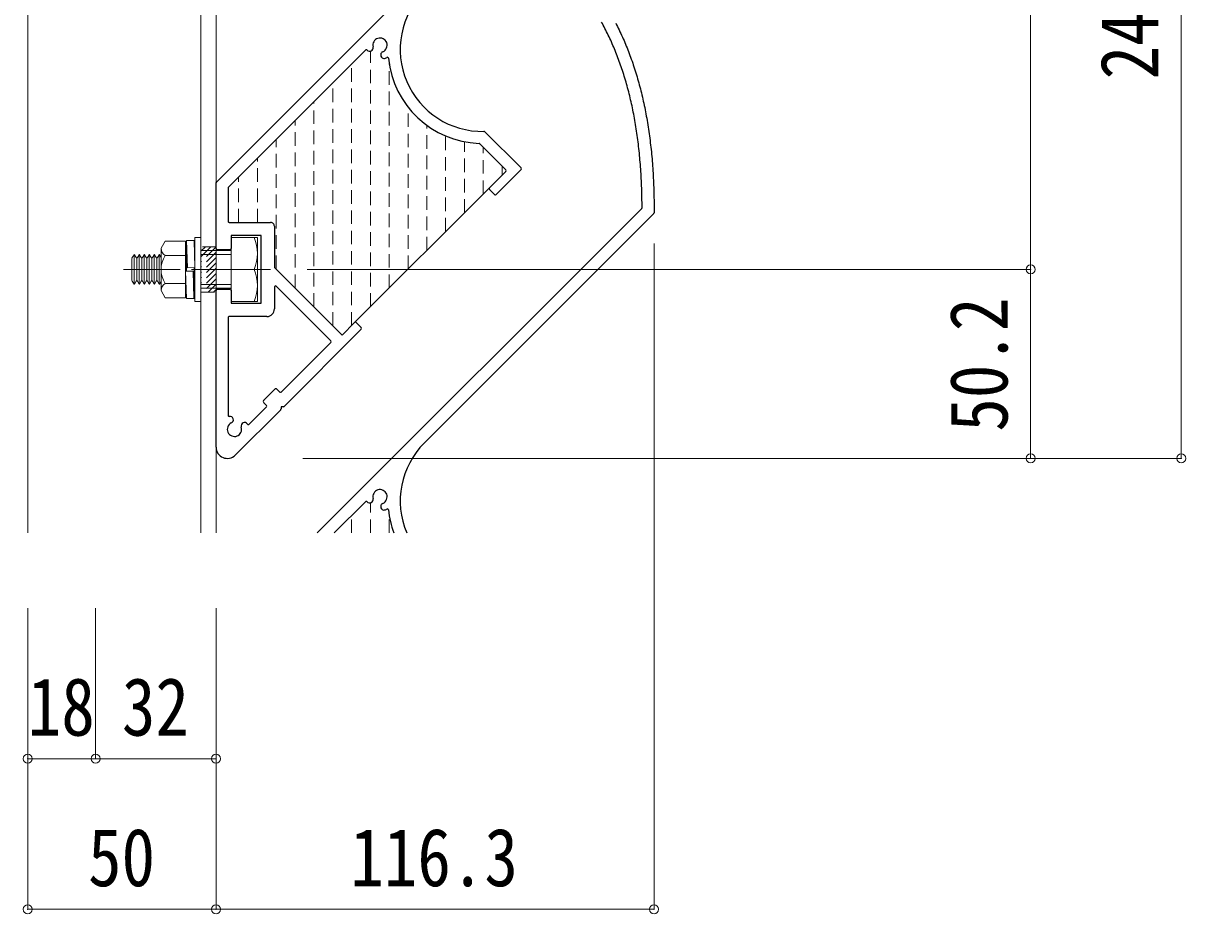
# Model space of a CAD drawing. Units: millimetres at full size, sheet at 1:3. Extents: x -600 to 1770, y -422 to 1264.
# Drawn here: x -341.2 to -32.5, y 402.6 to 639.2 of the extents above; entities that cross this region are included whole.
import ezdxf
from ezdxf.enums import TextEntityAlignment as Align

# ---------------------------------------------------------------- set-up
doc = ezdxf.new("R2010")
doc.units = ezdxf.units.MM
doc.header["$LTSCALE"] = 3
doc.header["$PDMODE"] = 32
doc.header["$PDSIZE"] = 2.4
doc.linetypes.add('CHAIN1', pattern=[8, 5, -1, 1, -1])
doc.linetypes.add('DASHED1', pattern=[1.8, 1.2, -0.6])
for name, color, linetype, lineweight in [('0-0', 5, 'Continuous', 25), ('0-1', 4, 'Continuous', 9), ('0-7', 7, 'DASHED1', 5), ('0-C', 3, 'Continuous', 9)]:
    doc.layers.add(name, color=color, linetype=linetype, lineweight=lineweight)
doc.styles.add('ＭＳ ゴシック', font='')
doc.styles.get('ＭＳ ゴシック').set_extended_font_data('MS Gothic')

msp = doc.modelspace()

# ---------------------------------------------------------------- linework, layer by layer
at = {"layer": '0-0'}
for p, q in [((-250.332, 632.046), (-286.717, 595.662)), ((-218.624, 610.372), (-209.004, 600.751)), ((-213.034, 600.256), (-219.96, 607.182)), ((-217.418, 595.448), (-213.034, 599.832)), ((-209.004, 600.327), (-215.651, 593.68)), ((-286.805, 595.45), (-286.805, 586.568)), ((-216.075, 593.68), (-217.418, 595.024)), ((-263.136, 503.769), (-176.956, 589.948)), ((-173.758, 588.62), (-234.726, 527.652)), ((-286.505, 586.268), (-275.505, 586.268)), ((-286.005, 582.768), (-286.005, 579.319)), ((-278.005, 582.768), (-286.005, 582.768)), ((-286.305, 579.019), (-289.705, 579.019)), ((-290.006, 526.569), (-290.005, 568.219)), ((-289.705, 568.518), (-286.305, 568.519)), ((-274.505, 569.079), (-274.505, 563.268)), ((-259.491, 554.79), (-273.993, 569.291)), ((-286.805, 560.969), (-286.805, 535.037)), ((-276.505, 561.268), (-286.505, 561.268)), ((-252.774, 559.669), (-251.43, 558.325)), ((-251.43, 557.901), (-271.94, 537.392)), ((-272.664, 541.193), (-259.491, 554.365)), ((-277.331, 539.072), (-274.502, 541.9)), ((-273.795, 541.9), (-273.088, 541.193)), ((-281.2, 532.657), (-276.624, 537.233)), ((-276.624, 537.657), (-277.331, 538.365)), ((-284.884, 524.447), (-272.823, 536.509)), ((-250.332, 512.046), (-258.61, 503.769))]:
    msp.add_line(p, q, dxfattribs=at)
at = {"layer": '0-0', "color": 7, "linetype": 'DASHED1', "lineweight": 5}
for p, q in [((-249.022, 563.845), (-249.022, 631.731)), ((-254.022, 558.845), (-254.022, 628.357)), ((-244.022, 568.845), (-244.022, 628.574)), ((-259.022, 558.845), (-259.022, 623.357)), ((-264.022, 563.845), (-264.022, 618.357)), ((-239.022, 573.845), (-239.022, 616.898)), ((-269.022, 568.845), (-269.022, 613.357)), ((-234.022, 578.845), (-234.022, 612.053)), ((-274.022, 573.845), (-274.022, 608.357)), ((-229.022, 583.845), (-229.022, 609.225)), ((-224.022, 588.845), (-224.022, 607.706)), ((-219.022, 593.845), (-219.022, 606.244)), ((-279.022, 586.268), (-279.022, 603.358)), ((-214.022, 598.845), (-214.022, 601.244)), ((-284.022, 586.268), (-284.022, 598.358)), ((-249.022, 503.769), (-249.022, 511.731)), ((-254.022, 503.769), (-254.022, 508.357)), ((-244.022, 503.769), (-244.022, 508.574))]:
    msp.add_line(p, q, dxfattribs=at)
at = {"layer": '0-0', "color": 7, "lineweight": 5}
msp.add_line((-253.198, 559.669), (-217.418, 595.448), dxfattribs=at)
at = {"layer": '0-0'}
for points in [[(-290.005, 579.319), (-290.005, 596.9), (-176.956, 709.948)], [(-184.589, 633.301), (-184.789, 633.76), (-184.992, 634.217), (-185.198, 634.672), (-185.406, 635.124), (-185.616, 635.573), (-185.83, 636.02), (-186.046, 636.464), (-186.264, 636.906), (-186.485, 637.345), (-186.708, 637.781), (-186.934, 638.215), (-187.163, 638.646), (-187.394, 639.075), (-187.628, 639.501)], [(-183.865, 639.25), (-183.631, 638.793), (-183.4, 638.334), (-183.172, 637.872), (-182.946, 637.408), (-182.724, 636.941), (-182.504, 636.472), (-182.286, 636), (-182.072, 635.526), (-181.86, 635.049), (-181.651, 634.57), (-181.445, 634.088), (-181.242, 633.603), (-181.041, 633.117)], [(-178.776, 613.375), (-178.877, 613.934), (-178.98, 614.491), (-179.085, 615.046), (-179.193, 615.598), (-179.304, 616.147), (-179.417, 616.694), (-179.532, 617.239), (-179.651, 617.78), (-179.771, 618.319), (-179.895, 618.856), (-180.021, 619.39), (-180.149, 619.921), (-180.28, 620.45), (-180.414, 620.977), (-180.55, 621.5), (-180.689, 622.022), (-180.83, 622.54), (-180.974, 623.056), (-181.121, 623.57), (-181.27, 624.081), (-181.421, 624.589), (-181.575, 625.095), (-181.732, 625.598), (-181.891, 626.099), (-182.053, 626.597), (-182.218, 627.092), (-182.385, 627.585), (-182.554, 628.076), (-182.726, 628.564), (-182.901, 629.049), (-183.078, 629.532), (-183.258, 630.012), (-183.441, 630.489), (-183.626, 630.964), (-183.813, 631.437), (-184.003, 631.907), (-184.196, 632.374), (-184.391, 632.839), (-184.589, 633.301)], [(-181.041, 633.117), (-180.843, 632.627), (-180.648, 632.135), (-180.455, 631.641), (-180.265, 631.144), (-180.078, 630.644), (-179.894, 630.142), (-179.712, 629.638), (-179.533, 629.131), (-179.357, 628.622), (-179.184, 628.11), (-179.013, 627.595), (-178.845, 627.079), (-178.68, 626.559), (-178.517, 626.037), (-178.357, 625.513), (-178.2, 624.986), (-178.046, 624.457), (-177.894, 623.925), (-177.745, 623.391), (-177.599, 622.854), (-177.456, 622.315), (-177.315, 621.773), (-177.176, 621.229), (-177.041, 620.682), (-176.908, 620.133), (-176.778, 619.582), (-176.651, 619.028), (-176.526, 618.471), (-176.404, 617.912), (-176.285, 617.351), (-176.168, 616.787), (-176.054, 616.221), (-175.943, 615.652), (-175.834, 615.081), (-175.728, 614.507), (-175.625, 613.931), (-175.525, 613.352), (-175.427, 612.771), (-175.331, 612.187)], [(-176.868, 590.16), (-176.868, 590.205), (-176.871, 590.862), (-176.876, 591.516), (-176.884, 592.169), (-176.894, 592.818), (-176.907, 593.465), (-176.923, 594.11), (-176.941, 594.751), (-176.962, 595.39), (-176.985, 596.027), (-177.011, 596.661), (-177.039, 597.293), (-177.07, 597.922), (-177.104, 598.548), (-177.14, 599.172), (-177.179, 599.793), (-177.22, 600.412), (-177.263, 601.028), (-177.31, 601.642), (-177.359, 602.253), (-177.41, 602.861), (-177.465, 603.467), (-177.521, 604.071), (-177.58, 604.671), (-177.642, 605.27), (-177.707, 605.865), (-177.773, 606.458), (-177.843, 607.049), (-177.915, 607.637), (-177.989, 608.222), (-178.067, 608.805), (-178.146, 609.385), (-178.229, 609.963), (-178.314, 610.538), (-178.401, 611.11), (-178.491, 611.68), (-178.584, 612.248), (-178.679, 612.812), (-178.776, 613.375)], [(-175.331, 612.187), (-175.239, 611.601), (-175.149, 611.013), (-175.062, 610.422), (-174.977, 609.829), (-174.895, 609.233), (-174.816, 608.634), (-174.74, 608.033), (-174.666, 607.43), (-174.594, 606.824), (-174.526, 606.216), (-174.46, 605.606), (-174.397, 604.993), (-174.336, 604.377), (-174.278, 603.759), (-174.222, 603.139), (-174.17, 602.516), (-174.12, 601.89), (-174.072, 601.262), (-174.027, 600.632), (-173.985, 599.999), (-173.946, 599.364), (-173.909, 598.726), (-173.874, 598.086), (-173.843, 597.444), (-173.814, 596.798), (-173.787, 596.151), (-173.764, 595.501), (-173.743, 594.848), (-173.724, 594.193), (-173.708, 593.536), (-173.695, 592.876), (-173.684, 592.214), (-173.676, 591.549), (-173.671, 590.881), (-173.668, 590.212), (-173.668, 589.539), (-173.67, 588.865), (-173.67, 588.83)], [(-274.505, 585.268), (-274.505, 574.329), (-256.522, 556.345), (-253.198, 559.669)], [(-286.005, 568.219), (-286.005, 564.769), (-278.005, 564.768), (-278.005, 582.768)], [(-272.152, 537.304), (-272.735, 537.304), (-272.735, 536.721)]]:
    msp.add_lwpolyline(points, dxfattribs=at)
for centre, radius, start, end in [((-219.294, 632.255), 21.8, 135.06404, 271.18728), ((-246.467, 633.366), 1.9, 293.13195, 194.90579), ((-250.12, 631.834), 0.3, 41.09585, 134.99966), ((-249.197, 632.64), 0.925, 221.09723, 14.89865), ((-245.359, 630.768), 0.925, 113.03367, 293.23023), ((-246.467, 633.366), 3.75, 293.13195, 299.40814), ((-244.478, 629.838), 0.3, 5.48135, 119.40814), ((-219.294, 632.255), 25, 185.48135, 268.01108), ((-218.836, 610.159), 0.3, 44.99966, 91.18728), ((-220.172, 606.97), 0.3, 44.99966, 88.01108), ((-213.246, 600.044), 0.3, 314.99966, 44.99966), ((-209.216, 600.539), 0.3, 314.99966, 44.99966), ((-289.705, 596.775), 0.3, 134.99966, 179.99966), ((-286.505, 595.45), 0.3, 134.99966, 179.99875), ((-217.206, 595.236), 0.3, 134.99966, 224.99966), ((-215.863, 593.892), 0.3, 224.99966, 314.99966), ((-177.168, 590.16), 0.3, 314.99966, 0.01541), ((-173.97, 588.832), 0.3, 314.99966, 359.57297), ((-286.505, 586.568), 0.3, 179.99875, 270.0004), ((-275.505, 585.268), 1, 359.99966, 90.0004), ((-289.705, 579.319), 0.3, 180.13471, 270.13471), ((-286.305, 579.319), 0.3, 269.99966, 359.99731), ((-289.705, 568.218), 0.3, 90.00205, 179.9995), ((-286.305, 568.218), 0.3, 359.99731, 90.00205), ((-274.205, 569.079), 0.3, 44.99966, 179.99827), ((-276.505, 563.268), 2, 269.99966, 359.99827), ((-286.505, 560.969), 0.3, 90.13471, 180.13471), ((-252.986, 559.456), 0.3, 44.99966, 134.99966), ((-251.643, 558.113), 0.3, 314.99966, 44.99966), ((-259.704, 554.577), 0.3, 314.99966, 44.99966), ((-274.149, 541.546), 0.5, 44.99966, 134.99966), ((-272.876, 541.405), 0.3, 224.99966, 314.99966), ((-276.977, 538.718), 0.5, 134.99966, 224.99966), ((-276.836, 537.445), 0.3, 314.99966, 44.99966), ((-272.152, 537.604), 0.3, 269.99966, 314.99966), ((-286.505, 535.037), 0.3, 179.99966, 276.12104), ((-286.317, 533.836), 0.916, 292.93399, 99.806), ((-273.035, 536.721), 0.3, 314.99966, 359.98576), ((-285.109, 531.294), 1.9, 116.61264, 18.38664), ((-282.429, 532.185), 0.925, 33.95468, 198.39425), ((-281.412, 532.869), 0.3, 213.95873, 314.99966), ((-287.006, 526.569), 3, 179.99933, 314.99966), ((-219.294, 512.255), 21.8, 135.06404, 202.9093), ((-249.197, 512.64), 0.925, 221.09723, 14.89865), ((-246.467, 513.366), 1.9, 293.13195, 194.90579), ((-250.12, 511.834), 0.3, 41.09585, 134.99966), ((-245.359, 510.768), 0.925, 113.03367, 293.23023), ((-246.467, 513.366), 3.75, 293.13195, 299.40814), ((-244.478, 509.838), 0.3, 5.48135, 119.40814), ((-219.294, 512.255), 25, 185.48135, 199.84315)]:
    msp.add_arc(centre, radius, start, end, dxfattribs=at)
at = {"layer": '0-1'}
for p, q in [((-73.67, 769.961), (-73.67, 573.769)), ((-33.67, 769.961), (-33.67, 523.569)), ((-173.676, 403.769), (-173.676, 580.635)), ((-73.67, 573.769), (-265.834, 573.769)), ((-73.67, 573.769), (-73.67, 523.569)), ((-340.005, 443.769), (-340.005, 483.769)), ((-322.005, 443.769), (-322.005, 483.769)), ((-290.005, 443.769), (-290.005, 483.769)), ((-340.005, 443.769), (-322.005, 443.769)), ((-340.005, 403.769), (-340.005, 443.769)), ((-322.005, 443.769), (-290.005, 443.769)), ((-290.005, 403.769), (-290.005, 443.769)), ((-340.005, 403.769), (-290.005, 403.769)), ((-290.005, 403.769), (-173.676, 403.769))]:
    msp.add_line(p, q, dxfattribs=at)
msp.add_lwpolyline([(-33.67, 523.569), (-73.67, 523.569), (-266.948, 523.569)], dxfattribs=at)
for p in [(-73.67, 573.769), (-73.67, 523.569), (-33.67, 523.569), (-340.005, 443.769), (-322.005, 443.769), (-290.005, 443.769), (-340.005, 403.769), (-290.005, 403.769), (-173.676, 403.769)]:
    msp.add_point(p, dxfattribs=at)
at = {"layer": '0-7', "color": 2, "linetype": 'Continuous', "lineweight": 13}
for p, q in [((-340.005, 503.769), (-340.005, 983.769)), ((-294.005, 503.769), (-294.005, 983.769)), ((-290.005, 503.769), (-290.005, 983.769))]:
    msp.add_line(p, q, dxfattribs=at)
at = {"layer": '0-7'}
for p, q in [((-291.411, 579.769), (-294.005, 577.174)), ((-292.825, 579.769), (-294.005, 578.588)), ((-290.005, 579.76), (-294.005, 575.76)), ((-290.005, 578.345), (-294.005, 574.345)), ((-290.005, 576.931), (-294.005, 572.931)), ((-290.005, 575.517), (-294.005, 571.517)), ((-290.005, 574.103), (-294.005, 570.103)), ((-290.005, 572.689), (-294.005, 568.689)), ((-290.005, 571.274), (-293.511, 567.769)), ((-290.005, 569.86), (-292.097, 567.769)), ((-290.005, 568.446), (-290.683, 567.769))]:
    msp.add_line(p, q, dxfattribs=at)
at = {"layer": '0-7', "linetype": 'CHAIN1'}
msp.add_line((-295.283, 573.769), (-288.141, 573.769), dxfattribs=at)
at = {"layer": '0-7'}
msp.add_lwpolyline([(-294.005, 579.769), (-294.005, 567.769), (-290.005, 567.769), (-290.005, 579.769)], close=True, dxfattribs=at)
at = {"layer": '0-C'}
for p, q in [((-304.605, 579.394), (-303.523, 581.269)), ((-303.523, 581.269), (-298.105, 581.269)), ((-298.105, 581.269), (-298.105, 566.269)), ((-297.604, 574.211), (-297.855, 581.469)), ((-295.606, 574.28), (-295.854, 581.469)), ((-295.605, 582.269), (-295.605, 565.269)), ((-295.605, 582.269), (-294.005, 582.269)), ((-294.005, 582.269), (-294.005, 565.269)), ((-311.791, 577.678), (-312.239, 576.902)), ((-311.739, 577.648), (-311.739, 569.889)), ((-311.687, 577.678), (-311.239, 576.902)), ((-310.457, 577.678), (-310.905, 576.902)), ((-310.405, 577.648), (-310.405, 569.889)), ((-310.353, 577.678), (-309.905, 576.902)), ((-309.124, 577.678), (-309.572, 576.902)), ((-309.072, 577.648), (-309.072, 569.889)), ((-309.02, 577.678), (-308.572, 576.902)), ((-307.791, 577.678), (-308.239, 576.902)), ((-307.739, 577.648), (-307.739, 569.889)), ((-307.687, 577.678), (-307.239, 576.902)), ((-306.457, 577.678), (-306.905, 576.902)), ((-306.405, 577.648), (-306.405, 569.889)), ((-306.353, 577.678), (-305.905, 576.902)), ((-305.124, 577.678), (-305.572, 576.902)), ((-305.072, 577.648), (-305.072, 569.889)), ((-305.02, 577.678), (-304.605, 576.96)), ((-304.605, 579.394), (-304.605, 568.144)), ((-303.523, 577.516), (-298.105, 577.516)), ((-286.005, 578.769), (-294.005, 578.769)), ((-312.405, 570.834), (-312.405, 576.703)), ((-311.072, 570.834), (-311.072, 576.703)), ((-309.739, 570.834), (-309.739, 576.703)), ((-308.405, 570.834), (-308.405, 576.703)), ((-307.072, 570.834), (-307.072, 576.703)), ((-305.739, 570.834), (-305.739, 576.703)), ((-297.604, 574.211), (-295.605, 574.269)), ((-295.855, 566.069), (-295.855, 574.261)), ((-298.105, 573.269), (-296.107, 573.326)), ((-297.855, 566.069), (-298.105, 573.269)), ((-295.858, 566.138), (-296.108, 573.338)), ((-286.005, 573.769), (-279.9, 573.769)), ((-311.791, 569.859), (-312.239, 570.635)), ((-311.687, 569.859), (-311.239, 570.635)), ((-310.457, 569.859), (-310.905, 570.635)), ((-310.353, 569.859), (-309.905, 570.635)), ((-309.124, 569.859), (-309.572, 570.635)), ((-309.02, 569.859), (-308.572, 570.635)), ((-307.791, 569.859), (-308.239, 570.635)), ((-307.687, 569.859), (-307.239, 570.635)), ((-306.457, 569.859), (-306.905, 570.635)), ((-306.353, 569.859), (-305.905, 570.635)), ((-305.124, 569.859), (-305.572, 570.635)), ((-304.605, 568.144), (-303.523, 566.269)), ((-303.523, 570.021), (-298.105, 570.021)), ((-286.005, 568.769), (-294.005, 568.769)), ((-303.523, 566.269), (-298.105, 566.269)), ((-297.855, 566.069), (-295.855, 566.069)), ((-295.605, 565.269), (-294.005, 565.269))]:
    msp.add_line(p, q, dxfattribs=at)
at = {"layer": '0-C', "color": 7, "lineweight": 5}
for p, q in [((-286.005, 577.769), (-294.005, 577.769)), ((-286.005, 569.769), (-294.005, 569.769))]:
    msp.add_line(p, q, dxfattribs=at)
at = {"layer": '0-C', "color": 7, "linetype": 'CHAIN1', "lineweight": 5}
msp.add_line((-275.557, 573.769), (-316.372, 573.769), dxfattribs=at)
at = {"layer": '0-C'}
for points in [[(-297.855, 573.276), (-297.855, 581.469), (-295.854, 581.469)], [(-305.02, 569.859), (-304.605, 570.577), (-304.605, 576.96)]]:
    msp.add_lwpolyline(points, dxfattribs=at)
msp.add_lwpolyline([(-286.005, 582.269), (-286.005, 565.269), (-279.005, 565.269), (-279.005, 582.269)], close=True, dxfattribs=at)
for centre, radius, start, end in [((-289.449, 578.019), 10.453, 336.009, 23.991), ((-311.739, 577.648), 0.06, 30, 149.99998), ((-310.405, 577.648), 0.06, 30, 149.99998), ((-309.072, 577.648), 0.06, 30, 149.99998), ((-307.739, 577.648), 0.06, 30, 149.99998), ((-306.405, 577.648), 0.06, 30, 149.99998), ((-305.072, 577.648), 0.06, 30, 149.99998), ((-302.438, 579.392), 2.167, 179.9633, 239.9633), ((-297.578, 573.769), 7.027, 147.77315, 212.22685), ((-312.405, 576.998), 0.193, 270, 330), ((-311.072, 576.998), 0.193, 209.99998, 330), ((-309.739, 576.998), 0.193, 209.99998, 330), ((-308.405, 576.998), 0.193, 209.99998, 330), ((-307.072, 576.998), 0.193, 209.99998, 330), ((-305.739, 576.998), 0.193, 209.99998, 330), ((-289.449, 569.519), 10.453, 336.009, 23.991), ((-312.405, 570.539), 0.193, 29.99998, 90), ((-311.739, 569.889), 0.06, 210, 329.99998), ((-311.072, 570.539), 0.193, 29.99998, 150), ((-310.405, 569.889), 0.06, 210, 329.99998), ((-309.739, 570.539), 0.193, 29.99998, 150), ((-309.072, 569.889), 0.06, 210, 329.99998), ((-308.405, 570.539), 0.193, 29.99998, 150), ((-307.739, 569.889), 0.06, 210, 329.99998), ((-307.072, 570.539), 0.193, 29.99998, 150), ((-306.405, 569.889), 0.06, 210, 329.99998), ((-305.739, 570.539), 0.193, 29.99998, 150), ((-305.072, 569.889), 0.06, 210, 329.99998), ((-302.438, 568.145), 2.167, 120.0367, 180.0367)]:
    msp.add_arc(centre, radius, start, end, dxfattribs=at)

# ---------------------------------------------------------------- texts
at = {"layer": '0-1', "color": 7, "style": 'ＭＳ ゴシック', "width": 0.85}
for s, p in [('246.4', (-35.17, 624.265)), ('50.2', (-75.17, 530.669))]:
    msp.add_text(s, height=15.4, rotation=90, dxfattribs=at).set_placement(p, align=Align.BOTTOM_LEFT)
for s, p in [('18', (-340.005, 445.269)), ('32', (-315.005, 445.269)), ('50', (-324.005, 405.269)), ('116.3', (-254.341, 405.269))]:
    msp.add_text(s, height=15.4, dxfattribs=at).set_placement(p, align=Align.BOTTOM_LEFT)

doc.saveas('drawing.dxf')
